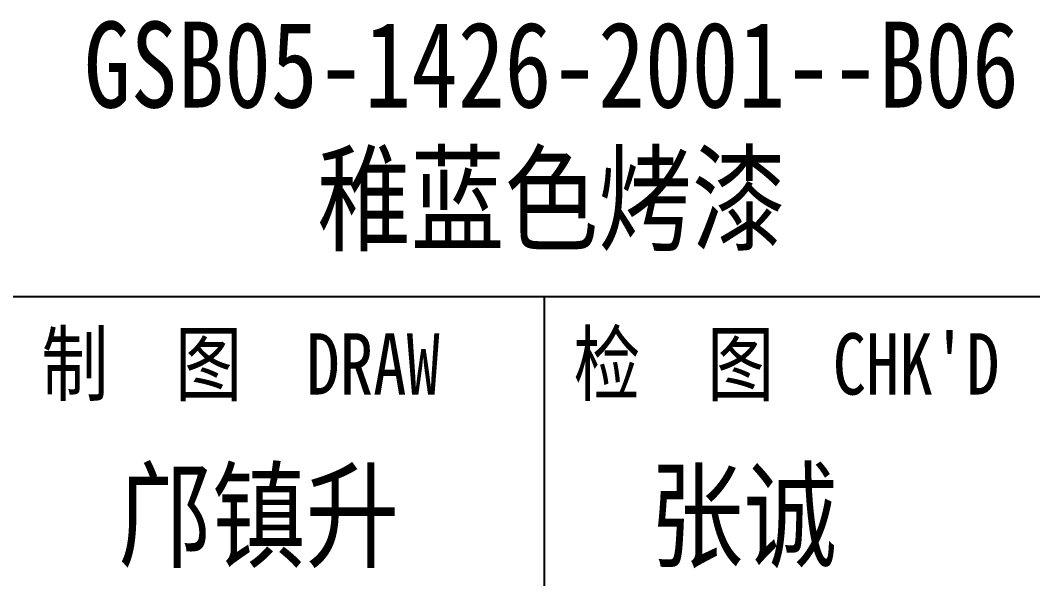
# Model space of a CAD drawing. Header units: millimetres. Extents: x 1333 to 190452, y -42879 to -5704.
# Drawn here: x 185172.9 to 185255.4, y -22793 to -22747.5 of the extents above; entities that cross this region are included whole.
import ezdxf
from ezdxf.enums import TextEntityAlignment as Align

# ---------------------------------------------------------------- set-up
doc = ezdxf.new("R2010")
doc.units = ezdxf.units.MM
doc.header["$LTSCALE"] = 0.5
doc.layers.add('图\\M+19E79\\M+195B6\\M+18E9A', color=7, linetype='Continuous')
doc.layers.add('表面处理', color=7, linetype='Continuous')
doc.layers.add('图框', color=7, linetype='Continuous', lineweight=18)
doc.styles.add('国标', font='simfang.ttf', dxfattribs={"width": 0.8})

# ---------------------------------------------------------------- blocks, each defined once
blk = doc.blocks.new('GZDEH零件A4图框V01版')
at = {"layer": '图\\M+19E79\\M+195B6\\M+18E9A', "color": 9}
for p, q in [((25, 30.5), (205, 30.5)), ((68.34, 30.5), (68.34, 13.5)), ((68.34, 30.5), (68.34, 13.5))]:
    blk.add_line(p, q, dxfattribs=at)
at = {"layer": '图\\M+19E79\\M+195B6\\M+18E9A', "color": 9, "style": '国标', "width": 0.8}
for s, p in [('制  图', (51.941, 26.501)), ('检  图', (73.62, 26.501))]:
    blk.add_text(s, height=2.5, dxfattribs=at).set_placement(p, align=Align.CENTER)
for s, p in [(' DRAW', (57.285, 26.501)), ("CHK'D", (80.092, 26.501))]:
    blk.add_text(s, height=2.5, dxfattribs=at).set_placement(p)
blk = doc.blocks.new('DEH A4')
at = {"layer": '图框'}
blk.add_blockref('GZDEH零件A4图框V01版', (0, 0), dxfattribs=at)

msp = doc.modelspace()

# ---------------------------------------------------------------- block references
at = {"layer": '图框', "xscale": 2, "yscale": 2, "zscale": 2}
msp.add_blockref('DEH A4', (185078.947, -22831.005), dxfattribs=at)

# ---------------------------------------------------------------- texts
at = {"layer": '图\\M+19E79\\M+195B6\\M+18E9A', "color": 3, "style": '国标', "width": 0.8}
for s, p in [('邝镇升', (185180.903, -22791.372)), ('张诚', (185224.223, -22791.372))]:
    msp.add_text(s, height=7, dxfattribs=at).set_placement(p)
at = {"layer": '表面处理', "color": 3, "style": '国标', "width": 0.8}
for s, p in [('GSB05-1426-2001--B06', (185216.211, -22754.61)), ('稚蓝色烤漆', (185216.211, -22765.563))]:
    msp.add_text(s, height=7, dxfattribs=at).set_placement(p, align=Align.CENTER)

doc.saveas('drawing.dxf')
